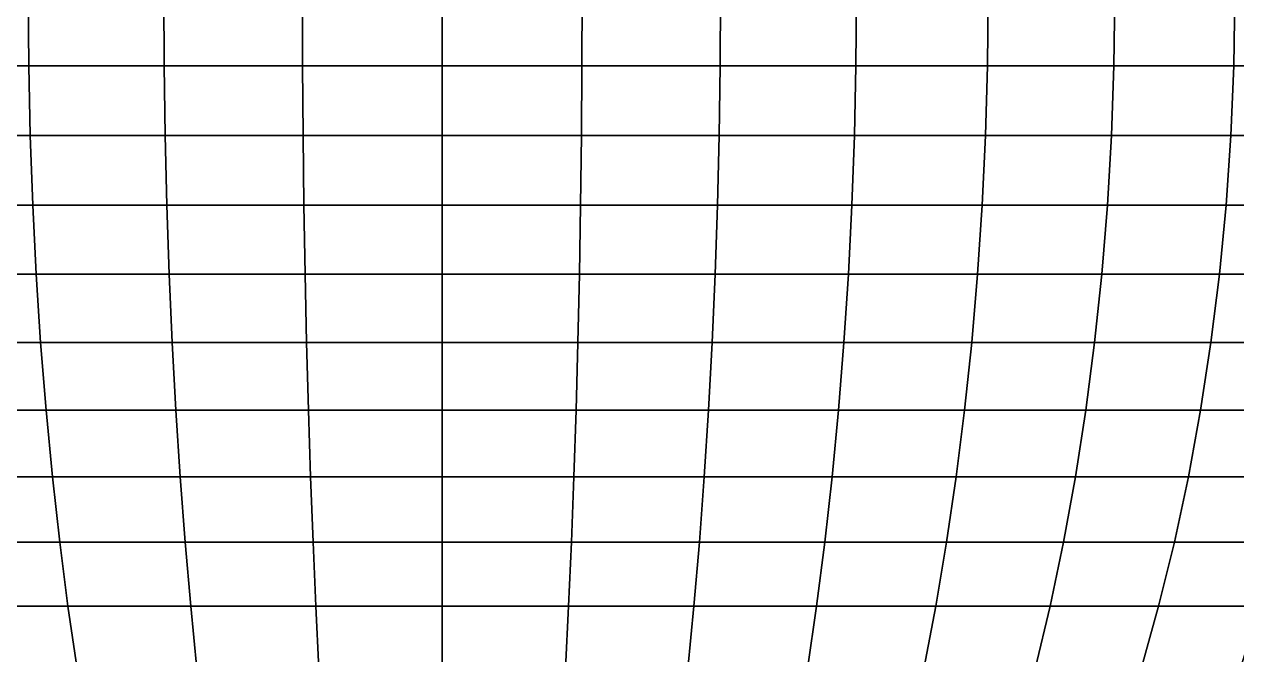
# Model space of a CAD drawing. Extents: x -610 to 610, y -610 to 610.
# Drawn here: x -179 to 340, y -281 to -12 of the extents above; entities that cross this region are included whole.
import ezdxf

# ---------------------------------------------------------------- set-up
doc = ezdxf.new("R2010")
doc.units = 0

msp = doc.modelspace()

# ---------------------------------------------------------------- linework, layer by layer
for points in [[(-233.002823, -29.911655, -562.518555), (-233.283813, 0, -563.19696), (-176.957535, 0, -583.35083), (-176.744385, -29.911655, -582.648132)], [(-176.744385, -29.911655, 582.648132), (-176.957535, 0, 583.35083), (-233.283813, 0, 563.19696), (-233.002823, -29.911655, 562.518555)], [(-176.744385, -29.911655, -582.648132), (-176.957535, 0, -583.35083), (-118.927063, 0, -597.886719), (-118.783813, -29.911655, -597.166504)], [(-118.783813, -29.911655, 597.166504), (-118.927063, 0, 597.886719), (-176.957535, 0, 583.35083), (-176.744385, -29.911655, 582.648132)], [(-118.783813, -29.911655, -597.166504), (-118.927063, 0, -597.886719), (-59.751247, 0, -606.664612), (-59.679276, -29.911655, -605.933899)], [(-59.679276, -29.911655, 605.933899), (-59.751247, 0, 606.664612), (-118.927063, 0, 597.886719), (-118.783813, -29.911655, 597.166504)], [(-59.679276, -29.911655, -605.933899), (-59.751247, 0, -606.664612), (0, 0, -609.599976), (0, -29.911655, -608.865723)], [(0, -29.911655, 608.865723), (0, 0, 609.599976), (-59.751247, 0, 606.664612), (-59.679276, -29.911655, 605.933899)], [(59.679276, -29.911655, -605.933899), (0, -29.911655, -608.865723), (0, 0, -609.599976), (59.751247, 0, -606.664612)], [(0, -29.911655, 608.865723), (59.679276, -29.911655, 605.933899), (59.751247, 0, 606.664612), (0, 0, 609.599976)], [(118.783813, -29.911655, -597.166504), (59.679276, -29.911655, -605.933899), (59.751247, 0, -606.664612), (118.927063, 0, -597.886719)], [(59.679276, -29.911655, 605.933899), (118.783813, -29.911655, 597.166504), (118.927063, 0, 597.886719), (59.751247, 0, 606.664612)], [(176.744385, -29.911655, -582.648132), (118.783813, -29.911655, -597.166504), (118.927063, 0, -597.886719), (176.957535, 0, -583.35083)], [(118.783813, -29.911655, 597.166504), (176.744385, -29.911655, 582.648132), (176.957535, 0, 583.35083), (118.927063, 0, 597.886719)], [(233.002823, -29.911655, -562.518555), (176.744385, -29.911655, -582.648132), (176.957535, 0, -583.35083), (233.283813, 0, -563.19696)], [(176.744385, -29.911655, 582.648132), (233.002823, -29.911655, 562.518555), (233.283813, 0, 563.19696), (176.957535, 0, 583.35083)], [(287.017303, -29.911655, -536.971619), (233.002823, -29.911655, -562.518555), (233.283813, 0, -563.19696), (287.363464, 0, -537.619202)], [(233.002823, -29.911655, 562.518555), (287.017303, -29.911655, 536.971619), (287.363464, 0, 537.619202), (233.283813, 0, 563.19696)], [(338.267639, -29.911655, -506.253326), (287.017303, -29.911655, -536.971619), (287.363464, 0, -537.619202), (338.675629, 0, -506.863861)], [(287.017303, -29.911655, 536.971619), (338.267639, -29.911655, 506.253326), (338.675629, 0, 506.863861), (287.363464, 0, 537.619202)], [(386.260315, -29.911655, -470.659576), (338.267639, -29.911655, -506.253326), (338.675629, 0, -506.863861), (386.726135, 0, -471.227173)], [(338.267639, -29.911655, 506.253326), (386.260315, -29.911655, 470.659576), (386.726135, 0, 471.227173), (338.675629, 0, 506.863861)], [(-232.160507, -59.751247, -560.484985), (-233.002823, -29.911655, -562.518555), (-176.744385, -29.911655, -582.648132), (-176.105438, -59.751247, -580.541809)], [(-176.105438, -59.751247, 580.541809), (-176.744385, -29.911655, 582.648132), (-233.002823, -29.911655, 562.518555), (-232.160507, -59.751247, 560.484985)], [(-176.105438, -59.751247, -580.541809), (-176.744385, -29.911655, -582.648132), (-118.783813, -29.911655, -597.166504), (-118.354393, -59.751247, -595.007751)], [(-118.354393, -59.751247, 595.007751), (-118.783813, -29.911655, 597.166504), (-176.744385, -29.911655, 582.648132), (-176.105438, -59.751247, 580.541809)], [(-118.354393, -59.751247, -595.007751), (-118.783813, -29.911655, -597.166504), (-59.679276, -29.911655, -605.933899), (-59.463531, -59.751247, -603.743347)], [(-59.463531, -59.751247, 603.743347), (-59.679276, -29.911655, 605.933899), (-118.783813, -29.911655, 597.166504), (-118.354393, -59.751247, 595.007751)], [(-59.463531, -59.751247, -603.743347), (-59.679276, -29.911655, -605.933899), (0, -29.911655, -608.865723), (0, -59.751247, -606.664612)], [(0, -59.751247, 606.664612), (0, -29.911655, 608.865723), (-59.679276, -29.911655, 605.933899), (-59.463531, -59.751247, 603.743347)], [(59.463531, -59.751247, -603.743347), (0, -59.751247, -606.664612), (0, -29.911655, -608.865723), (59.679276, -29.911655, -605.933899)], [(0, -59.751247, 606.664612), (59.463531, -59.751247, 603.743347), (59.679276, -29.911655, 605.933899), (0, -29.911655, 608.865723)], [(118.354393, -59.751247, -595.007751), (59.463531, -59.751247, -603.743347), (59.679276, -29.911655, -605.933899), (118.783813, -29.911655, -597.166504)], [(59.463531, -59.751247, 603.743347), (118.354393, -59.751247, 595.007751), (118.783813, -29.911655, 597.166504), (59.679276, -29.911655, 605.933899)], [(176.105438, -59.751247, -580.541809), (118.354393, -59.751247, -595.007751), (118.783813, -29.911655, -597.166504), (176.744385, -29.911655, -582.648132)], [(118.354393, -59.751247, 595.007751), (176.105438, -59.751247, 580.541809), (176.744385, -29.911655, 582.648132), (118.783813, -29.911655, 597.166504)], [(232.160507, -59.751247, -560.484985), (176.105438, -59.751247, -580.541809), (176.744385, -29.911655, -582.648132), (233.002823, -29.911655, -562.518555)], [(176.105438, -59.751247, 580.541809), (232.160507, -59.751247, 560.484985), (233.002823, -29.911655, 562.518555), (176.744385, -29.911655, 582.648132)], [(285.979706, -59.751247, -535.030396), (232.160507, -59.751247, -560.484985), (233.002823, -29.911655, -562.518555), (287.017303, -29.911655, -536.971619)], [(232.160507, -59.751247, 560.484985), (285.979706, -59.751247, 535.030396), (287.017303, -29.911655, 536.971619), (233.002823, -29.911655, 562.518555)], [(337.0448, -59.751247, -504.423157), (285.979706, -59.751247, -535.030396), (287.017303, -29.911655, -536.971619), (338.267639, -29.911655, -506.253326)], [(285.979706, -59.751247, 535.030396), (337.0448, -59.751247, 504.423157), (338.267639, -29.911655, 506.253326), (287.017303, -29.911655, 536.971619)], [(384.863983, -59.751247, -468.958069), (337.0448, -59.751247, -504.423157), (338.267639, -29.911655, -506.253326), (386.260315, -29.911655, -470.659576)], [(337.0448, -59.751247, 504.423157), (384.863983, -59.751247, 468.958069), (386.260315, -29.911655, 470.659576), (338.267639, -29.911655, 506.253326)], [(-230.758881, -89.446892, -557.101196), (-232.160507, -59.751247, -560.484985), (-176.105438, -59.751247, -580.541809), (-175.042236, -89.446892, -577.036926)], [(-175.042236, -89.446892, 577.036926), (-176.105438, -59.751247, 580.541809), (-232.160507, -59.751247, 560.484985), (-230.758881, -89.446892, 557.101196)], [(-175.042236, -89.446892, -577.036926), (-176.105438, -59.751247, -580.541809), (-118.354393, -59.751247, -595.007751), (-117.639854, -89.446892, -591.415527)], [(-117.639854, -89.446892, 591.415527), (-118.354393, -59.751247, 595.007751), (-176.105438, -59.751247, 580.541809), (-175.042236, -89.446892, 577.036926)], [(-117.639854, -89.446892, -591.415527), (-118.354393, -59.751247, -595.007751), (-59.463531, -59.751247, -603.743347), (-59.10453, -89.446892, -600.098389)], [(-59.10453, -89.446892, 600.098389), (-59.463531, -59.751247, 603.743347), (-118.354393, -59.751247, 595.007751), (-117.639854, -89.446892, 591.415527)], [(-59.10453, -89.446892, -600.098389), (-59.463531, -59.751247, -603.743347), (0, -59.751247, -606.664612), (0, -89.446892, -603.002014)], [(0, -89.446892, 603.002014), (0, -59.751247, 606.664612), (-59.463531, -59.751247, 603.743347), (-59.10453, -89.446892, 600.098389)], [(59.10453, -89.446892, -600.098389), (0, -89.446892, -603.002014), (0, -59.751247, -606.664612), (59.463531, -59.751247, -603.743347)], [(0, -89.446892, 603.002014), (59.10453, -89.446892, 600.098389), (59.463531, -59.751247, 603.743347), (0, -59.751247, 606.664612)], [(117.639854, -89.446892, -591.415527), (59.10453, -89.446892, -600.098389), (59.463531, -59.751247, -603.743347), (118.354393, -59.751247, -595.007751)], [(59.10453, -89.446892, 600.098389), (117.639854, -89.446892, 591.415527), (118.354393, -59.751247, 595.007751), (59.463531, -59.751247, 603.743347)], [(175.042236, -89.446892, -577.036926), (117.639854, -89.446892, -591.415527), (118.354393, -59.751247, -595.007751), (176.105438, -59.751247, -580.541809)], [(117.639854, -89.446892, 591.415527), (175.042236, -89.446892, 577.036926), (176.105438, -59.751247, 580.541809), (118.354393, -59.751247, 595.007751)], [(230.758881, -89.446892, -557.101196), (175.042236, -89.446892, -577.036926), (176.105438, -59.751247, -580.541809), (232.160507, -59.751247, -560.484985)], [(175.042236, -89.446892, 577.036926), (230.758881, -89.446892, 557.101196), (232.160507, -59.751247, 560.484985), (176.105438, -59.751247, 580.541809)], [(284.253174, -89.446892, -531.800293), (230.758881, -89.446892, -557.101196), (232.160507, -59.751247, -560.484985), (285.979706, -59.751247, -535.030396)], [(230.758881, -89.446892, 557.101196), (284.253174, -89.446892, 531.800293), (285.979706, -59.751247, 535.030396), (232.160507, -59.751247, 560.484985)], [(335.009979, -89.446892, -501.377838), (284.253174, -89.446892, -531.800293), (285.979706, -59.751247, -535.030396), (337.0448, -59.751247, -504.423157)], [(284.253174, -89.446892, 531.800293), (335.009979, -89.446892, 501.377838), (337.0448, -59.751247, 504.423157), (285.979706, -59.751247, 535.030396)], [(382.540436, -89.446892, -466.126862), (335.009979, -89.446892, -501.377838), (337.0448, -59.751247, -504.423157), (384.863983, -59.751247, -468.958069)], [(335.009979, -89.446892, 501.377838), (382.540436, -89.446892, 466.126862), (384.863983, -59.751247, 468.958069), (337.0448, -59.751247, 504.423157)], [(-228.801331, -118.927063, -552.375305), (-230.758881, -89.446892, -557.101196), (-175.042236, -89.446892, -577.036926), (-173.557358, -118.927063, -572.141907)], [(-173.557358, -118.927063, 572.141907), (-175.042236, -89.446892, 577.036926), (-230.758881, -89.446892, 557.101196), (-228.801331, -118.927063, 552.375305)], [(-173.557358, -118.927063, -572.141907), (-175.042236, -89.446892, -577.036926), (-117.639854, -89.446892, -591.415527), (-116.641907, -118.927063, -586.398499)], [(-116.641907, -118.927063, 586.398499), (-117.639854, -89.446892, 591.415527), (-175.042236, -89.446892, 577.036926), (-173.557358, -118.927063, 572.141907)], [(-116.641907, -118.927063, -586.398499), (-117.639854, -89.446892, -591.415527), (-59.10453, -89.446892, -600.098389), (-58.603146, -118.927063, -595.007751)], [(-58.603146, -118.927063, 595.007751), (-59.10453, -89.446892, 600.098389), (-117.639854, -89.446892, 591.415527), (-116.641907, -118.927063, 586.398499)], [(-58.603146, -118.927063, -595.007751), (-59.10453, -89.446892, -600.098389), (0, -89.446892, -603.002014), (0, -118.927063, -597.886719)], [(0, -118.927063, 597.886719), (0, -89.446892, 603.002014), (-59.10453, -89.446892, 600.098389), (-58.603146, -118.927063, 595.007751)], [(58.603146, -118.927063, -595.007751), (0, -118.927063, -597.886719), (0, -89.446892, -603.002014), (59.10453, -89.446892, -600.098389)], [(0, -118.927063, 597.886719), (58.603146, -118.927063, 595.007751), (59.10453, -89.446892, 600.098389), (0, -89.446892, 603.002014)], [(116.641907, -118.927063, -586.398499), (58.603146, -118.927063, -595.007751), (59.10453, -89.446892, -600.098389), (117.639854, -89.446892, -591.415527)], [(58.603146, -118.927063, 595.007751), (116.641907, -118.927063, 586.398499), (117.639854, -89.446892, 591.415527), (59.10453, -89.446892, 600.098389)], [(173.557358, -118.927063, -572.141907), (116.641907, -118.927063, -586.398499), (117.639854, -89.446892, -591.415527), (175.042236, -89.446892, -577.036926)], [(116.641907, -118.927063, 586.398499), (173.557358, -118.927063, 572.141907), (175.042236, -89.446892, 577.036926), (117.639854, -89.446892, 591.415527)], [(228.801331, -118.927063, -552.375305), (173.557358, -118.927063, -572.141907), (175.042236, -89.446892, -577.036926), (230.758881, -89.446892, -557.101196)], [(173.557358, -118.927063, 572.141907), (228.801331, -118.927063, 552.375305), (230.758881, -89.446892, 557.101196), (175.042236, -89.446892, 577.036926)], [(281.841858, -118.927063, -527.289001), (228.801331, -118.927063, -552.375305), (230.758881, -89.446892, -557.101196), (284.253174, -89.446892, -531.800293)], [(228.801331, -118.927063, 552.375305), (281.841858, -118.927063, 527.289001), (284.253174, -89.446892, 531.800293), (230.758881, -89.446892, 557.101196)], [(332.16806, -118.927063, -497.124634), (281.841858, -118.927063, -527.289001), (284.253174, -89.446892, -531.800293), (335.009979, -89.446892, -501.377838)], [(281.841858, -118.927063, 527.289001), (332.16806, -118.927063, 497.124634), (335.009979, -89.446892, 501.377838), (284.253174, -89.446892, 531.800293)], [(379.295319, -118.927063, -462.172668), (332.16806, -118.927063, -497.124634), (335.009979, -89.446892, -501.377838), (382.540436, -89.446892, -466.126862)], [(332.16806, -118.927063, 497.124634), (379.295319, -118.927063, 462.172668), (382.540436, -89.446892, 466.126862), (335.009979, -89.446892, 501.377838)], [(-226.292603, -148.120712, -546.318665), (-228.801331, -118.927063, -552.375305), (-173.557358, -118.927063, -572.141907), (-171.654343, -148.120712, -565.86853)], [(-171.654343, -148.120712, 565.86853), (-173.557358, -118.927063, 572.141907), (-228.801331, -118.927063, 552.375305), (-226.292603, -148.120712, 546.318665)], [(-171.654343, -148.120712, -565.86853), (-173.557358, -118.927063, -572.141907), (-116.641907, -118.927063, -586.398499), (-115.362961, -148.120712, -579.96875)], [(-115.362961, -148.120712, 579.96875), (-116.641907, -118.927063, 586.398499), (-173.557358, -118.927063, 572.141907), (-171.654343, -148.120712, 565.86853)], [(-115.362961, -148.120712, -579.96875), (-116.641907, -118.927063, -586.398499), (-58.603146, -118.927063, -595.007751), (-57.960579, -148.120712, -588.483643)], [(-57.960579, -148.120712, 588.483643), (-58.603146, -118.927063, 595.007751), (-116.641907, -118.927063, 586.398499), (-115.362961, -148.120712, 579.96875)], [(-57.960579, -148.120712, -588.483643), (-58.603146, -118.927063, -595.007751), (0, -118.927063, -597.886719), (0, -148.120712, -591.331055)], [(0, -148.120712, 591.331055), (0, -118.927063, 597.886719), (-58.603146, -118.927063, 595.007751), (-57.960579, -148.120712, 588.483643)], [(57.960579, -148.120712, -588.483643), (0, -148.120712, -591.331055), (0, -118.927063, -597.886719), (58.603146, -118.927063, -595.007751)], [(0, -148.120712, 591.331055), (57.960579, -148.120712, 588.483643), (58.603146, -118.927063, 595.007751), (0, -118.927063, 597.886719)], [(115.362961, -148.120712, -579.96875), (57.960579, -148.120712, -588.483643), (58.603146, -118.927063, -595.007751), (116.641907, -118.927063, -586.398499)], [(57.960579, -148.120712, 588.483643), (115.362961, -148.120712, 579.96875), (116.641907, -118.927063, 586.398499), (58.603146, -118.927063, 595.007751)], [(171.654343, -148.120712, -565.86853), (115.362961, -148.120712, -579.96875), (116.641907, -118.927063, -586.398499), (173.557358, -118.927063, -572.141907)], [(115.362961, -148.120712, 579.96875), (171.654343, -148.120712, 565.86853), (173.557358, -118.927063, 572.141907), (116.641907, -118.927063, 586.398499)], [(226.292603, -148.120712, -546.318665), (171.654343, -148.120712, -565.86853), (173.557358, -118.927063, -572.141907), (228.801331, -118.927063, -552.375305)], [(171.654343, -148.120712, 565.86853), (226.292603, -148.120712, 546.318665), (228.801331, -118.927063, 552.375305), (173.557358, -118.927063, 572.141907)], [(278.751526, -148.120712, -521.507385), (226.292603, -148.120712, -546.318665), (228.801331, -118.927063, -552.375305), (281.841858, -118.927063, -527.289001)], [(226.292603, -148.120712, 546.318665), (278.751526, -148.120712, 521.507385), (281.841858, -118.927063, 527.289001), (228.801331, -118.927063, 552.375305)], [(328.525909, -148.120712, -491.673798), (278.751526, -148.120712, -521.507385), (281.841858, -118.927063, -527.289001), (332.16806, -118.927063, -497.124634)], [(278.751526, -148.120712, 521.507385), (328.525909, -148.120712, 491.673798), (332.16806, -118.927063, 497.124634), (281.841858, -118.927063, 527.289001)], [(375.136444, -148.120712, -457.105103), (328.525909, -148.120712, -491.673798), (332.16806, -118.927063, -497.124634), (379.295319, -118.927063, -462.172668)], [(328.525909, -148.120712, 491.673798), (375.136444, -148.120712, 457.105103), (379.295319, -118.927063, 462.172668), (332.16806, -118.927063, 497.124634)], [(-223.238693, -176.957535, -538.945862), (-226.292603, -148.120712, -546.318665), (-171.654343, -148.120712, -565.86853), (-169.337814, -176.957535, -558.231934)], [(-169.337814, -176.957535, 558.231934), (-171.654343, -148.120712, 565.86853), (-226.292603, -148.120712, 546.318665), (-223.238693, -176.957535, 538.945862)], [(-169.337814, -176.957535, -558.231934), (-171.654343, -148.120712, -565.86853), (-115.362961, -148.120712, -579.96875), (-113.806099, -176.957535, -572.141907)], [(-113.806099, -176.957535, 572.141907), (-115.362961, -148.120712, 579.96875), (-171.654343, -148.120712, 565.86853), (-169.337814, -176.957535, 558.231934)], [(-113.806099, -176.957535, -572.141907), (-115.362961, -148.120712, -579.96875), (-57.960579, -148.120712, -588.483643), (-57.178379, -176.957535, -580.541809)], [(-57.178379, -176.957535, 580.541809), (-57.960579, -148.120712, 588.483643), (-115.362961, -148.120712, 579.96875), (-113.806099, -176.957535, 572.141907)], [(-57.178379, -176.957535, -580.541809), (-57.960579, -148.120712, -588.483643), (0, -148.120712, -591.331055), (0, -176.957535, -583.35083)], [(0, -176.957535, 583.35083), (0, -148.120712, 591.331055), (-57.960579, -148.120712, 588.483643), (-57.178379, -176.957535, 580.541809)], [(57.178379, -176.957535, -580.541809), (0, -176.957535, -583.35083), (0, -148.120712, -591.331055), (57.960579, -148.120712, -588.483643)], [(0, -176.957535, 583.35083), (57.178379, -176.957535, 580.541809), (57.960579, -148.120712, 588.483643), (0, -148.120712, 591.331055)], [(113.806099, -176.957535, -572.141907), (57.178379, -176.957535, -580.541809), (57.960579, -148.120712, -588.483643), (115.362961, -148.120712, -579.96875)], [(57.178379, -176.957535, 580.541809), (113.806099, -176.957535, 572.141907), (115.362961, -148.120712, 579.96875), (57.960579, -148.120712, 588.483643)], [(169.337814, -176.957535, -558.231934), (113.806099, -176.957535, -572.141907), (115.362961, -148.120712, -579.96875), (171.654343, -148.120712, -565.86853)], [(113.806099, -176.957535, 572.141907), (169.337814, -176.957535, 558.231934), (171.654343, -148.120712, 565.86853), (115.362961, -148.120712, 579.96875)], [(223.238693, -176.957535, -538.945862), (169.337814, -176.957535, -558.231934), (171.654343, -148.120712, -565.86853), (226.292603, -148.120712, -546.318665)], [(169.337814, -176.957535, 558.231934), (223.238693, -176.957535, 538.945862), (226.292603, -148.120712, 546.318665), (171.654343, -148.120712, 565.86853)], [(274.989685, -176.957535, -514.469482), (223.238693, -176.957535, -538.945862), (226.292603, -148.120712, -546.318665), (278.751526, -148.120712, -521.507385)], [(223.238693, -176.957535, 538.945862), (274.989685, -176.957535, 514.469482), (278.751526, -148.120712, 521.507385), (226.292603, -148.120712, 546.318665)], [(324.092346, -176.957535, -485.038483), (274.989685, -176.957535, -514.469482), (278.751526, -148.120712, -521.507385), (328.525909, -148.120712, -491.673798)], [(274.989685, -176.957535, 514.469482), (324.092346, -176.957535, 485.038483), (328.525909, -148.120712, 491.673798), (278.751526, -148.120712, 521.507385)], [(370.073853, -176.957535, -450.936279), (324.092346, -176.957535, -485.038483), (328.525909, -148.120712, -491.673798), (375.136444, -148.120712, -457.105103)], [(324.092346, -176.957535, 485.038483), (370.073853, -176.957535, 450.936279), (375.136444, -148.120712, 457.105103), (328.525909, -148.120712, 491.673798)], [(-219.647003, -205.368057, -530.27478), (-223.238693, -176.957535, -538.945862), (-169.337814, -176.957535, -558.231934), (-166.613327, -205.368057, -549.250549)], [(-166.613327, -205.368057, 549.250549), (-169.337814, -176.957535, 558.231934), (-223.238693, -176.957535, 538.945862), (-219.647003, -205.368057, 530.27478)], [(-166.613327, -205.368057, -549.250549), (-169.337814, -176.957535, -558.231934), (-113.806099, -176.957535, -572.141907), (-111.975067, -205.368057, -562.936707)], [(-111.975067, -205.368057, 562.936707), (-113.806099, -176.957535, 572.141907), (-169.337814, -176.957535, 558.231934), (-166.613327, -205.368057, 549.250549)], [(-111.975067, -205.368057, -562.936707), (-113.806099, -176.957535, -572.141907), (-57.178379, -176.957535, -580.541809), (-56.258434, -205.368057, -571.201477)], [(-56.258434, -205.368057, 571.201477), (-57.178379, -176.957535, 580.541809), (-113.806099, -176.957535, 572.141907), (-111.975067, -205.368057, 562.936707)], [(-56.258434, -205.368057, -571.201477), (-57.178379, -176.957535, -580.541809), (0, -176.957535, -583.35083), (0, -205.368057, -573.965271)], [(0, -205.368057, 573.965271), (0, -176.957535, 583.35083), (-57.178379, -176.957535, 580.541809), (-56.258434, -205.368057, 571.201477)], [(56.258434, -205.368057, -571.201477), (0, -205.368057, -573.965271), (0, -176.957535, -583.35083), (57.178379, -176.957535, -580.541809)], [(0, -205.368057, 573.965271), (56.258434, -205.368057, 571.201477), (57.178379, -176.957535, 580.541809), (0, -176.957535, 583.35083)], [(111.975067, -205.368057, -562.936707), (56.258434, -205.368057, -571.201477), (57.178379, -176.957535, -580.541809), (113.806099, -176.957535, -572.141907)], [(56.258434, -205.368057, 571.201477), (111.975067, -205.368057, 562.936707), (113.806099, -176.957535, 572.141907), (57.178379, -176.957535, 580.541809)], [(166.613327, -205.368057, -549.250549), (111.975067, -205.368057, -562.936707), (113.806099, -176.957535, -572.141907), (169.337814, -176.957535, -558.231934)], [(111.975067, -205.368057, 562.936707), (166.613327, -205.368057, 549.250549), (169.337814, -176.957535, 558.231934), (113.806099, -176.957535, 572.141907)], [(219.647003, -205.368057, -530.27478), (166.613327, -205.368057, -549.250549), (169.337814, -176.957535, -558.231934), (223.238693, -176.957535, -538.945862)], [(166.613327, -205.368057, 549.250549), (219.647003, -205.368057, 530.27478), (223.238693, -176.957535, 538.945862), (169.337814, -176.957535, 558.231934)], [(270.565338, -205.368057, -506.192169), (219.647003, -205.368057, -530.27478), (223.238693, -176.957535, -538.945862), (274.989685, -176.957535, -514.469482)], [(219.647003, -205.368057, 530.27478), (270.565338, -205.368057, 506.192169), (274.989685, -176.957535, 514.469482), (223.238693, -176.957535, 538.945862)], [(318.878021, -205.368057, -477.23468), (270.565338, -205.368057, -506.192169), (274.989685, -176.957535, -514.469482), (324.092346, -176.957535, -485.038483)], [(270.565338, -205.368057, 506.192169), (318.878021, -205.368057, 477.23468), (324.092346, -176.957535, 485.038483), (274.989685, -176.957535, 514.469482)], [(364.11972, -205.368057, -443.681122), (318.878021, -205.368057, -477.23468), (324.092346, -176.957535, -485.038483), (370.073853, -176.957535, -450.936279)], [(318.878021, -205.368057, 477.23468), (364.11972, -205.368057, 443.681122), (370.073853, -176.957535, 450.936279), (324.092346, -176.957535, 485.038483)], [(-215.526138, -233.283813, -520.326172), (-219.647003, -205.368057, -530.27478), (-166.613327, -205.368057, -549.250549), (-163.487442, -233.283813, -538.945862)], [(-163.487442, -233.283813, 538.945862), (-166.613327, -205.368057, 549.250549), (-219.647003, -205.368057, 530.27478), (-215.526138, -233.283813, 520.326172)], [(-163.487442, -233.283813, -538.945862), (-166.613327, -205.368057, -549.250549), (-111.975067, -205.368057, -562.936707), (-109.874283, -233.283813, -552.375305)], [(-109.874283, -233.283813, 552.375305), (-111.975067, -205.368057, 562.936707), (-166.613327, -205.368057, 549.250549), (-163.487442, -233.283813, 538.945862)], [(-109.874283, -233.283813, -552.375305), (-111.975067, -205.368057, -562.936707), (-56.258434, -205.368057, -571.201477), (-55.202957, -233.283813, -560.484985)], [(-55.202957, -233.283813, 560.484985), (-56.258434, -205.368057, 571.201477), (-111.975067, -205.368057, 562.936707), (-109.874283, -233.283813, 552.375305)], [(-55.202957, -233.283813, -560.484985), (-56.258434, -205.368057, -571.201477), (0, -205.368057, -573.965271), (0, -233.283813, -563.19696)], [(0, -233.283813, 563.19696), (0, -205.368057, 573.965271), (-56.258434, -205.368057, 571.201477), (-55.202957, -233.283813, 560.484985)], [(55.202957, -233.283813, -560.484985), (0, -233.283813, -563.19696), (0, -205.368057, -573.965271), (56.258434, -205.368057, -571.201477)], [(0, -233.283813, 563.19696), (55.202957, -233.283813, 560.484985), (56.258434, -205.368057, 571.201477), (0, -205.368057, 573.965271)], [(109.874283, -233.283813, -552.375305), (55.202957, -233.283813, -560.484985), (56.258434, -205.368057, -571.201477), (111.975067, -205.368057, -562.936707)], [(55.202957, -233.283813, 560.484985), (109.874283, -233.283813, 552.375305), (111.975067, -205.368057, 562.936707), (56.258434, -205.368057, 571.201477)], [(163.487442, -233.283813, -538.945862), (109.874283, -233.283813, -552.375305), (111.975067, -205.368057, -562.936707), (166.613327, -205.368057, -549.250549)], [(109.874283, -233.283813, 552.375305), (163.487442, -233.283813, 538.945862), (166.613327, -205.368057, 549.250549), (111.975067, -205.368057, 562.936707)], [(215.526138, -233.283813, -520.326172), (163.487442, -233.283813, -538.945862), (166.613327, -205.368057, -549.250549), (219.647003, -205.368057, -530.27478)], [(163.487442, -233.283813, 538.945862), (215.526138, -233.283813, 520.326172), (219.647003, -205.368057, 530.27478), (166.613327, -205.368057, 549.250549)], [(265.489197, -233.283813, -496.695374), (215.526138, -233.283813, -520.326172), (219.647003, -205.368057, -530.27478), (270.565338, -205.368057, -506.192169)], [(215.526138, -233.283813, 520.326172), (265.489197, -233.283813, 496.695374), (270.565338, -205.368057, 506.192169), (219.647003, -205.368057, 530.27478)], [(312.895477, -233.283813, -468.281158), (265.489197, -233.283813, -496.695374), (270.565338, -205.368057, -506.192169), (318.878021, -205.368057, -477.23468)], [(265.489197, -233.283813, 496.695374), (312.895477, -233.283813, 468.281158), (318.878021, -205.368057, 477.23468), (270.565338, -205.368057, 506.192169)], [(357.288361, -233.283813, -435.357147), (312.895477, -233.283813, -468.281158), (318.878021, -205.368057, -477.23468), (364.11972, -205.368057, -443.681122)], [(312.895477, -233.283813, 468.281158), (357.288361, -233.283813, 435.357147), (364.11972, -205.368057, 443.681122), (318.878021, -205.368057, 477.23468)], [(-210.886078, -260.637573, -509.124023), (-215.526138, -233.283813, -520.326172), (-163.487442, -233.283813, -538.945862), (-159.967728, -260.637573, -527.342896)], [(-159.967728, -260.637573, 527.342896), (-163.487442, -233.283813, 538.945862), (-215.526138, -233.283813, 520.326172), (-210.886078, -260.637573, 509.124023)], [(-159.967728, -260.637573, -527.342896), (-163.487442, -233.283813, -538.945862), (-109.874283, -233.283813, -552.375305), (-107.508789, -260.637573, -540.483154)], [(-107.508789, -260.637573, 540.483154), (-109.874283, -233.283813, 552.375305), (-163.487442, -233.283813, 538.945862), (-159.967728, -260.637573, 527.342896)], [(-107.508789, -260.637573, -540.483154), (-109.874283, -233.283813, -552.375305), (-55.202957, -233.283813, -560.484985), (-54.014488, -260.637573, -548.418335)], [(-54.014488, -260.637573, 548.418335), (-55.202957, -233.283813, 560.484985), (-109.874283, -233.283813, 552.375305), (-107.508789, -260.637573, 540.483154)], [(-54.014488, -260.637573, -548.418335), (-55.202957, -233.283813, -560.484985), (0, -233.283813, -563.19696), (0, -260.637573, -551.071899)], [(0, -260.637573, 551.071899), (0, -233.283813, 563.19696), (-55.202957, -233.283813, 560.484985), (-54.014488, -260.637573, 548.418335)], [(54.014488, -260.637573, -548.418335), (0, -260.637573, -551.071899), (0, -233.283813, -563.19696), (55.202957, -233.283813, -560.484985)], [(0, -260.637573, 551.071899), (54.014488, -260.637573, 548.418335), (55.202957, -233.283813, 560.484985), (0, -233.283813, 563.19696)], [(107.508789, -260.637573, -540.483154), (54.014488, -260.637573, -548.418335), (55.202957, -233.283813, -560.484985), (109.874283, -233.283813, -552.375305)], [(54.014488, -260.637573, 548.418335), (107.508789, -260.637573, 540.483154), (109.874283, -233.283813, 552.375305), (55.202957, -233.283813, 560.484985)], [(159.967728, -260.637573, -527.342896), (107.508789, -260.637573, -540.483154), (109.874283, -233.283813, -552.375305), (163.487442, -233.283813, -538.945862)], [(107.508789, -260.637573, 540.483154), (159.967728, -260.637573, 527.342896), (163.487442, -233.283813, 538.945862), (109.874283, -233.283813, 552.375305)], [(210.886078, -260.637573, -509.124023), (159.967728, -260.637573, -527.342896), (163.487442, -233.283813, -538.945862), (215.526138, -233.283813, -520.326172)], [(159.967728, -260.637573, 527.342896), (210.886078, -260.637573, 509.124023), (215.526138, -233.283813, 520.326172), (163.487442, -233.283813, 538.945862)], [(259.773468, -260.637573, -486.002014), (210.886078, -260.637573, -509.124023), (215.526138, -233.283813, -520.326172), (265.489197, -233.283813, -496.695374)], [(210.886078, -260.637573, 509.124023), (259.773468, -260.637573, 486.002014), (265.489197, -233.283813, 496.695374), (215.526138, -233.283813, 520.326172)], [(306.159149, -260.637573, -458.199493), (259.773468, -260.637573, -486.002014), (265.489197, -233.283813, -496.695374), (312.895477, -233.283813, -468.281158)], [(259.773468, -260.637573, 486.002014), (306.159149, -260.637573, 458.199493), (312.895477, -233.283813, 468.281158), (265.489197, -233.283813, 496.695374)], [(349.596283, -260.637573, -425.984314), (306.159149, -260.637573, -458.199493), (312.895477, -233.283813, -468.281158), (357.288361, -233.283813, -435.357147)], [(306.159149, -260.637573, 458.199493), (349.596283, -260.637573, 425.984314), (357.288361, -233.283813, 435.357147), (312.895477, -233.283813, 468.281158)], [(-205.737976, -287.363464, -496.695374), (-210.886078, -260.637573, -509.124023), (-159.967728, -260.637573, -527.342896), (-156.062622, -287.363464, -514.469482)], [(-156.062622, -287.363464, 514.469482), (-159.967728, -260.637573, 527.342896), (-210.886078, -260.637573, 509.124023), (-205.737976, -287.363464, 496.695374)], [(-156.062622, -287.363464, -514.469482), (-159.967728, -260.637573, -527.342896), (-107.508789, -260.637573, -540.483154), (-104.884308, -287.363464, -527.289001)], [(-104.884308, -287.363464, 527.289001), (-107.508789, -260.637573, 540.483154), (-159.967728, -260.637573, 527.342896), (-156.062622, -287.363464, 514.469482)], [(-104.884308, -287.363464, -527.289001), (-107.508789, -260.637573, -540.483154), (-54.014488, -260.637573, -548.418335), (-52.695896, -287.363464, -535.030396)], [(-52.695896, -287.363464, 535.030396), (-54.014488, -260.637573, 548.418335), (-107.508789, -260.637573, 540.483154), (-104.884308, -287.363464, 527.289001)], [(-52.695896, -287.363464, -535.030396), (-54.014488, -260.637573, -548.418335), (0, -260.637573, -551.071899), (0, -287.363464, -537.619202)], [(0, -287.363464, 537.619202), (0, -260.637573, 551.071899), (-54.014488, -260.637573, 548.418335), (-52.695896, -287.363464, 535.030396)], [(52.695896, -287.363464, -535.030396), (0, -287.363464, -537.619202), (0, -260.637573, -551.071899), (54.014488, -260.637573, -548.418335)], [(0, -287.363464, 537.619202), (52.695896, -287.363464, 535.030396), (54.014488, -260.637573, 548.418335), (0, -260.637573, 551.071899)], [(104.884308, -287.363464, -527.289001), (52.695896, -287.363464, -535.030396), (54.014488, -260.637573, -548.418335), (107.508789, -260.637573, -540.483154)], [(52.695896, -287.363464, 535.030396), (104.884308, -287.363464, 527.289001), (107.508789, -260.637573, 540.483154), (54.014488, -260.637573, 548.418335)], [(156.062622, -287.363464, -514.469482), (104.884308, -287.363464, -527.289001), (107.508789, -260.637573, -540.483154), (159.967728, -260.637573, -527.342896)], [(104.884308, -287.363464, 527.289001), (156.062622, -287.363464, 514.469482), (159.967728, -260.637573, 527.342896), (107.508789, -260.637573, 540.483154)], [(205.737976, -287.363464, -496.695374), (156.062622, -287.363464, -514.469482), (159.967728, -260.637573, -527.342896), (210.886078, -260.637573, -509.124023)], [(156.062622, -287.363464, 514.469482), (205.737976, -287.363464, 496.695374), (210.886078, -260.637573, 509.124023), (159.967728, -260.637573, 527.342896)], [(253.431931, -287.363464, -474.137817), (205.737976, -287.363464, -496.695374), (210.886078, -260.637573, -509.124023), (259.773468, -260.637573, -486.002014)], [(205.737976, -287.363464, 496.695374), (253.431931, -287.363464, 474.137817), (259.773468, -260.637573, 486.002014), (210.886078, -260.637573, 509.124023)], [(298.685211, -287.363464, -447.014038), (253.431931, -287.363464, -474.137817), (259.773468, -260.637573, -486.002014), (306.159149, -260.637573, -458.199493)], [(253.431931, -287.363464, 474.137817), (298.685211, -287.363464, 447.014038), (306.159149, -260.637573, 458.199493), (259.773468, -260.637573, 486.002014)], [(341.061981, -287.363464, -415.585266), (298.685211, -287.363464, -447.014038), (306.159149, -260.637573, -458.199493), (349.596283, -260.637573, -425.984314)], [(298.685211, -287.363464, 447.014038), (341.061981, -287.363464, 415.585266), (349.596283, -260.637573, 425.984314), (306.159149, -260.637573, 458.199493)]]:
    msp.add_3dface(points)

doc.saveas('drawing.dxf')
